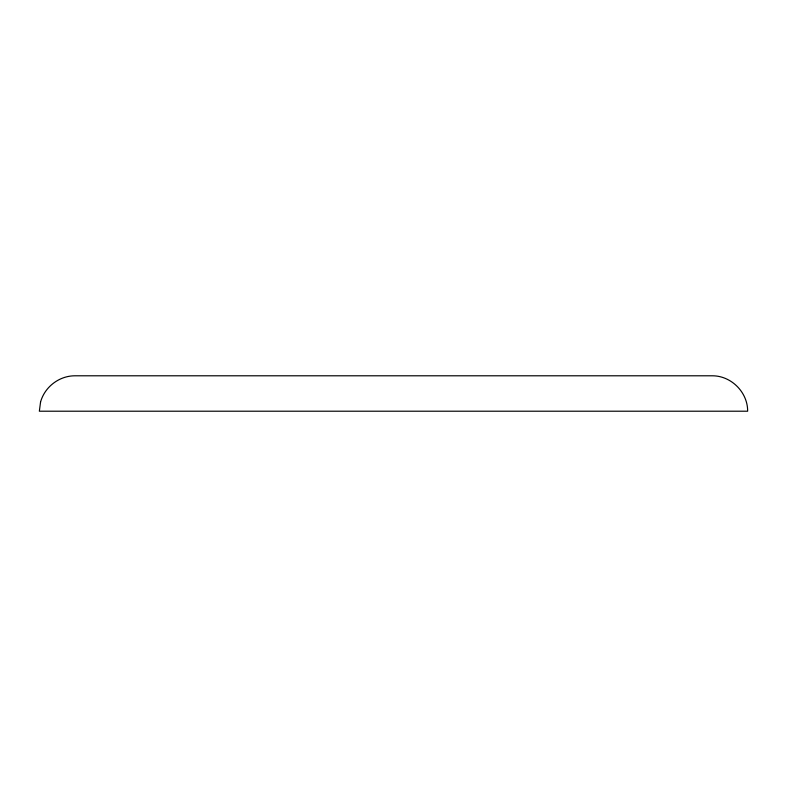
<?xml version="1.0" encoding="UTF-8"?>
<svg xmlns="http://www.w3.org/2000/svg" width="787" height="787" viewBox="0 0 787 787"><rect width="100%" height="100%" fill="white"/><g stroke="black" fill="none" stroke-linecap="round" stroke-linejoin="round"><path stroke-width="1.18" d="M40.56 402.039L39.35 411.207L747.65 411.207C747.768 392.251 731.192 375.674 712.235 375.793L74.765 375.793C59.114 375.881 44.692 386.938 40.56 402.039"/></g></svg>
